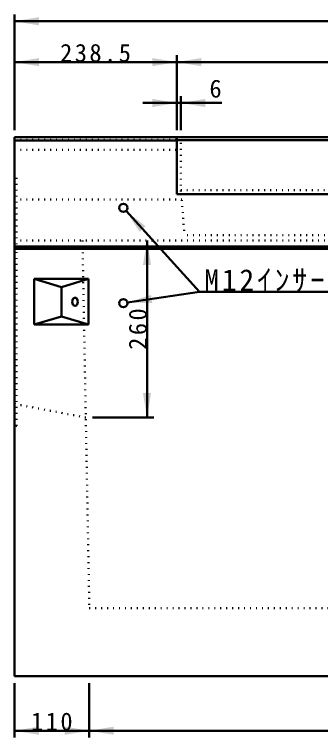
# Model space of a CAD drawing. Units: millimetres, scale not verified. Extents: x -2102 to 2102, y -1485 to 1485.
# Drawn here: x -120 to 330, y -810 to 252 of the extents above; entities that cross this region are included whole.
import ezdxf
from ezdxf.enums import TextEntityAlignment as Align

# ---------------------------------------------------------------- set-up
doc = ezdxf.new("R2010")
doc.units = ezdxf.units.MM
doc.header["$LTSCALE"] = 5
doc.linetypes.add('DOTTED', pattern=[1.75, 0.25, -1.5])
doc.layers.add('0-0_V-nasSTD', color=7, linetype='Continuous', lineweight=35)
doc.layers.add('0-1_0', color=7, linetype='Continuous', lineweight=50)
doc.styles.add('ＭＳ ゴシック', font='')
doc.styles.get('ＭＳ ゴシック').set_extended_font_data('MS Gothic')

msp = doc.modelspace()

# ---------------------------------------------------------------- linework, layer by layer
at = {"layer": '0-0_V-nasSTD', "lineweight": 50}
for p in [(44.502, -36.398), (46.405, -171.078)]:
    msp.add_line(p, (152.509, -155.394), dxfattribs=at)
at = {"layer": '0-0_V-nasSTD'}
for points in [[(-119.531, 242.045), (-83.531, 236.045), (-83.531, 248.045)], [(-119.531, 182.045), (-83.531, 176.045), (-83.531, 188.045)], [(82.969, 176.045), (82.969, 188.045), (118.969, 182.045)], [(118.969, 182.045), (154.969, 176.045), (154.969, 188.045)], [(82.969, 116.045), (82.969, 128.045), (118.969, 122.045)], [(124.969, 122.045), (160.969, 116.045), (160.969, 128.045)], [(44.502, -36.398), (64.254, -67.087), (68.697, -63.055)], [(44.502, -36.398), (68.697, -63.055), (73.14, -59.022)], [(69.284, -115.955), (75.284, -79.955), (81.284, -115.955)], [(46.405, -171.078), (81.14, -159.878), (82.018, -165.814)], [(46.405, -171.078), (82.018, -165.814), (82.895, -171.749)], [(69.284, -303.955), (75.284, -339.955), (81.284, -303.955)], [(-119.531, -799.955), (-83.531, -805.955), (-83.531, -793.955)], [(-45.531, -805.955), (-45.531, -793.955), (-9.531, -799.955)], [(-9.531, -799.955), (26.469, -805.955), (26.469, -793.955)]]:
    msp.add_solid(points, dxfattribs=at)
at = {"layer": '0-1_0'}
for p, q in [((-119.531, 82.045), (-119.531, 252.045)), ((-119.531, 242.045), (880.469, 242.045)), ((118.969, 82.045), (118.969, 192.045)), ((-119.531, 182.045), (118.969, 182.045)), ((118.969, 182.045), (641.969, 182.045)), ((124.969, 82.045), (124.969, 132.045)), ((68.969, 122.045), (118.969, 122.045)), ((118.969, 122.045), (124.969, 122.045)), ((184.969, 122.045), (124.969, 122.045)), ((-119.531, 72.045), (118.969, 72.045)), ((-119.531, -79.955), (-119.531, 72.045)), ((-119.531, 67.045), (118.969, 67.045)), ((118.969, 72.045), (118.969, -11.955)), ((641.969, 72.045), (118.969, 72.045)), ((118.969, 67.214), (380.469, 67.214)), ((641.969, -11.955), (118.969, -11.955)), ((-119.531, -79.955), (-119.531, -719.955)), ((75.284, -339.955), (75.284, -79.955)), ((-119.531, -88.955), (880.469, -88.955)), ((-119.531, -91.955), (380.469, -91.955)), ((-109.531, -91.955), (133.905, -91.955)), ((-119.531, -98.955), (-119.531, -178.955)), ((-90.531, -136.455), (-90.531, -203.455)), ((-90.531, -136.455), (-10.531, -136.455)), ((-10.531, -136.455), (-10.531, -203.455)), ((-50.531, -148.455), (-50.531, -191.455)), ((152.509, -155.394), (362.509, -155.394)), ((-90.531, -203.455), (-10.531, -203.455)), ((85.284, -339.955), (-4.716, -339.955)), ((-119.531, -719.955), (880.469, -719.955)), ((-119.531, -729.955), (-119.531, -809.955)), ((-9.531, -729.955), (-9.531, -809.955))]:
    msp.add_line(p, q, dxfattribs=at)
at = {"layer": '0-1_0', "linetype": 'DOTTED'}
for p, q in [((-119.531, 68.045), (118.969, 68.045)), ((124.969, 72.045), (124.969, -11.955)), ((-119.531, 53.045), (118.969, 53.045)), ((-119.531, 14.045), (-116.531, 12.045)), ((-116.531, 12.045), (-116.531, -88.955)), ((-119.531, -9.955), (-116.531, -7.955)), ((124.969, -5.955), (380.469, -5.955)), ((-119.531, -19.955), (126.276, -19.955)), ((125.669, -11.955), (130.228, -72.067)), ((380.469, -72.067), (130.228, -72.067)), ((-119.531, -79.955), (380.469, -79.955)), ((-19.531, -79.955), (-9.531, -619.955)), ((-116.531, -351.955), (-116.531, -91.955)), ((-14.716, -339.955), (-119.531, -319.955)), ((-119.531, -329.955), (-116.531, -331.955)), ((-116.531, -351.955), (-119.531, -353.955)), ((-9.531, -619.955), (770.469, -619.955))]:
    msp.add_line(p, q, dxfattribs=at)
at = {"layer": '0-1_0'}
for points in [[(-90.531, -136.455), (-50.531, -148.455), (-10.531, -136.455)], [(-90.531, -203.455), (-50.531, -191.455), (-10.531, -203.455)], [(-119.531, -799.955), (-9.531, -799.955), (770.469, -799.955)]]:
    msp.add_lwpolyline(points, dxfattribs=at)
for centre in [(40.469, -31.955), (40.469, -171.955)]:
    msp.add_circle(centre, 6, dxfattribs=at)
for centre, radius, start, end in [((-27.102, -169.955), 7.671, 141.96831, 218.03169), ((-30.531, -167.274), 3.318, 38.03169, 141.96831), ((-33.959, -169.955), 7.671, 321.96831, 38.03169), ((-30.531, -172.637), 3.318, 218.03169, 321.96831)]:
    msp.add_arc(centre, radius, start, end, dxfattribs=at)

# ---------------------------------------------------------------- texts
at = {"layer": '0-0_V-nasSTD', "style": 'ＭＳ ゴシック'}
msp.add_text('6', height=26.39, dxfattribs=at).set_placement((166.969, 122.045), align=Align.BOTTOM_LEFT)
at = {"layer": '0-0_V-nasSTD', "attachment_point": 7, "style": 'ＭＳ ゴシック'}
for s, insert, char_height in [('\\T1.2;238.5', (-52.481, 182.045), 26.39), ('\\T1.2;M12ｲﾝｻｰﾄ', (159.469, -155.394), 31.67), ('\\T1.2;110', (-95.131, -799.955), 26.39)]:
    msp.add_mtext(s, dxfattribs=dict(at, insert=insert, char_height=char_height))
at = {"layer": '0-0_V-nasSTD', "insert": (75.284, -240.555), "char_height": 26.39, "attachment_point": 7, "rotation": 90, "style": 'ＭＳ ゴシック'}
msp.add_mtext('\\T1.2;260', dxfattribs=at)

doc.saveas('drawing.dxf')
